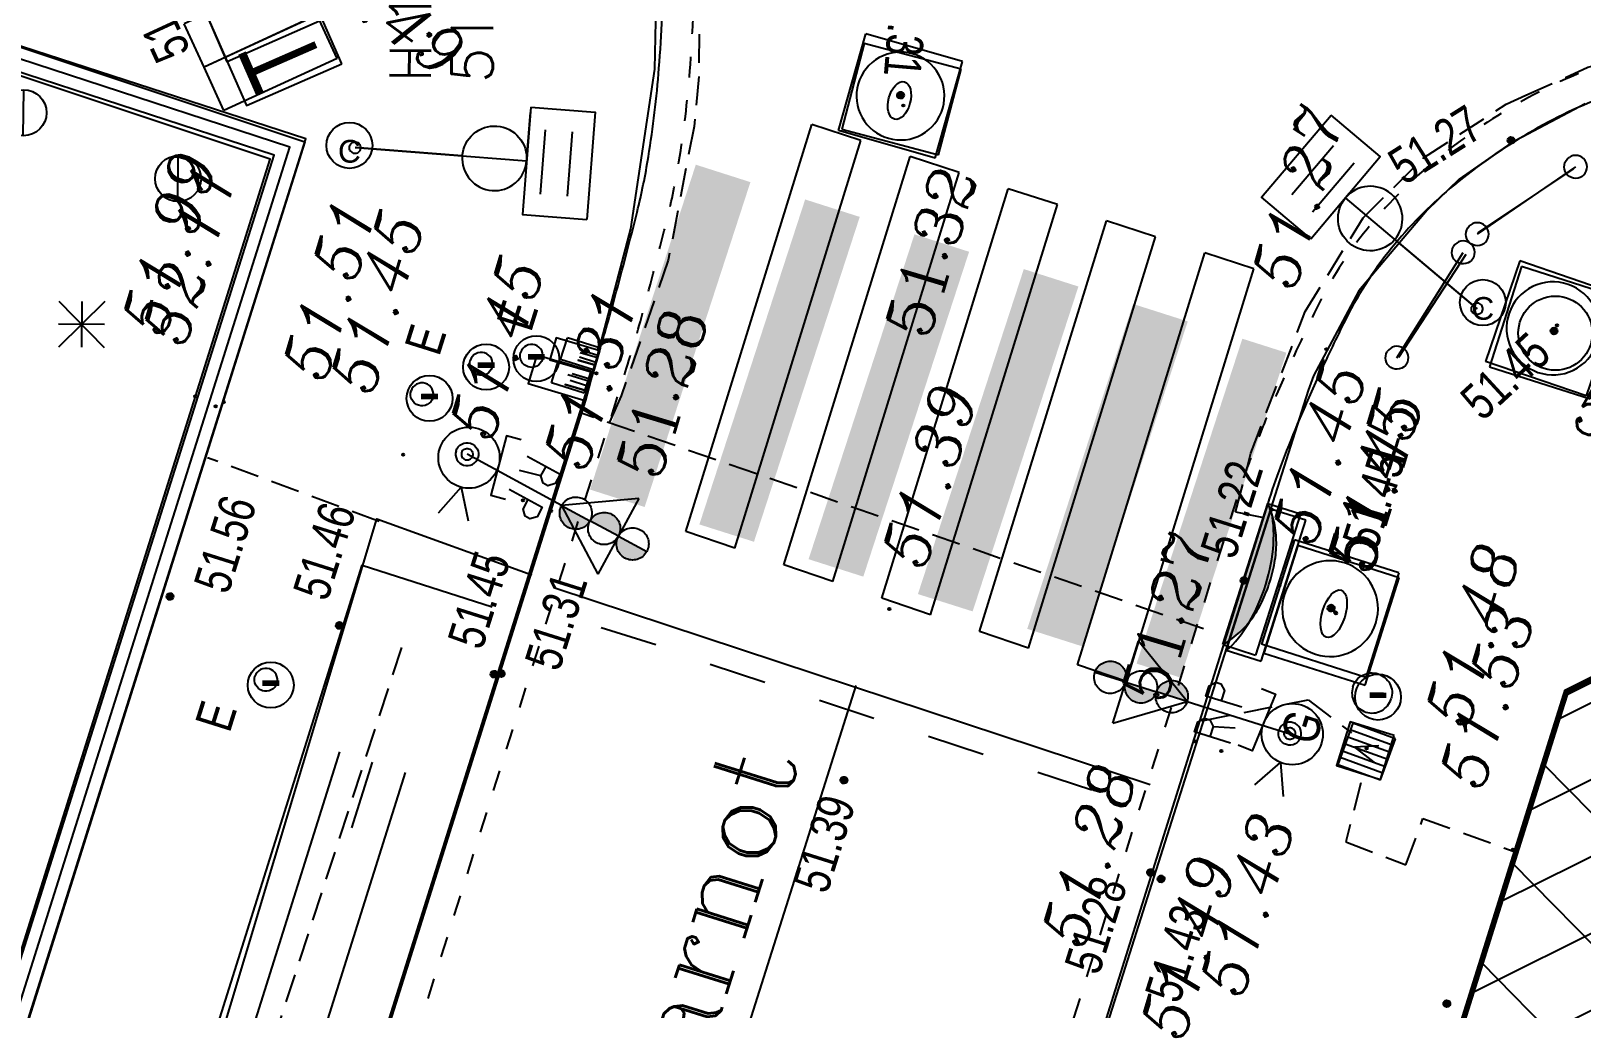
# Model space of a CAD drawing. Extents: x 661856 to 662117, y 6866905 to 6867165.
# Drawn here: x 662060.82 to 662074.33, y 6867023.77 to 6867032.29 of the extents above; entities that cross this region are included whole.
import ezdxf
from ezdxf.enums import TextEntityAlignment as Align

# ---------------------------------------------------------------- set-up
doc = ezdxf.new("R2010")
doc.units = 0
for name, pattern in [('CONTINU', [0]), ('DISCONTIN', [0.75, 0.5, -0.25]), ('HAIELIN', [0.375, 0.25, -0.125]), ('HIDDEN', [0.375, 0.25, -0.125]), ('JSI_TCO', [1, 0.5, 0.5]), ('JSI_TCO2', [1, 0.5, 0.5]), ('JSI_TIC', [0.2, 0.08, 0.01, -0.1, 0.01])]:
    doc.linetypes.add(name, pattern=pattern)
doc.layers.get('0').update_dxf_attribs({"linetype": 'CONTINUOUS'})
for name, color, linetype in [('ALTI', 140, 'CONTINUOUS'), ('ARBRES', 3, 'CONTINU'), ('BATI', 6, 'CONTINUOUS'), ('BATI_PUBLIC', 7, 'CONTINU'), ('BORDURE', 7, 'CONTINU'), ('CANIVEAU', 7, 'CONTINU'), ('COTE_ALTI', 8, 'CONTINU'), ('HACHURE', 7, 'CONTINUOUS'), ('HAIE', 3, 'CONTINU'), ('LIGNE_DIVERS', 7, 'CONTINU'), ('LIMITE', 7, 'CONTINUOUS'), ('MARQ-SOL', 6, 'CONTINU'), ('MARQUAGE', 7, 'CONTINUOUS'), ('MOB', 6, 'CONTINUOUS'), ('MOB-URB_GLISSI', 6, 'CONTINU'), ('MUR', 7, 'CONTINU'), ('NUMEROS', 1, 'CONTINUOUS'), ('OBJ_ASSAIN_AVA', 5, 'CONTINU'), ('OBJASS', 22, 'CONTINUOUS'), ('OBJEAU', 4, 'CONTINUOUS'), ('OBJET_ASSAINIS', 5, 'CONTINU'), ('OBJET_DIVERS', 6, 'CONTINU'), ('OBJET_EAU', 4, 'CONTINU'), ('OBJET_SIGN_TRI', 6, 'CONTINU'), ('OBJET_TELECOM', 4, 'CONTINU'), ('OBJGAZ', 30, 'CONTINUOUS'), ('OBJSLT', 200, 'CONTINUOUS'), ('OBJTELECOM', 3, 'CONTINUOUS'), ('PASSAGE_PIETON', 6, 'CONTINU'), ('POINTS-POLYGO', 7, 'CONTINUOUS'), ('SIGNAL', 6, 'CONTINUOUS'), ('SIGNAL-VERTICA', 6, 'CONTINU'), ('TEXTE', 7, 'CONTINUOUS'), ('VEGETATION', 3, 'CONTINUOUS'), ('VOIRIE', 7, 'CONTINUOUS'), ('Z', 4, 'CONTINUOUS')]:
    doc.layers.add(name, color=color, linetype=linetype)
doc.styles.add('36-2', font='romans.shx', dxfattribs={"height": 0.36})
doc.styles.add('7-2', font='romanc.shx', dxfattribs={"height": 0.7})
doc.styles.add('COMPLEX', font='COMPLEX')
doc.styles.add('ITALIC', font='italic.shx', dxfattribs={"height": 0.6})
doc.styles.add('ROMANS', font='romans.shx', dxfattribs={"width": 0.95, "oblique": 13.5, "height": 5})
doc.styles.get("Standard").update_dxf_attribs({"font": 'ARIALUNI.ttf', "height": 2})
doc.linetypes.add('JSI_HAIED', pattern='A,0.48,0.06,-0.1,[138,jsi_form.shx,S=0.05,R=0,X=-0.1,Y=0],0.06', length=0.7)
doc.linetypes.add('JSI_HAIEG', pattern='A,0.48,0.06,-0.1,[137,jsi_form.shx,S=0.05,R=0,X=-0.1,Y=0],0.06', length=0.7)
doc.linetypes.add('JSI_MUG', pattern='A,0.0001,[130,jsi_form.shx,S=0.5,R=0,X=-0.125,Y=0],-0.75', length=0.7501)
doc.linetypes.add('JSI_MUR', pattern='A,1e-06,-0.5,[130,jsi_form.shx,S=0.7,R=315,X=0.05,Y=0],-0.5', length=1.000001)

# ---------------------------------------------------------------- blocks, each defined once
blk = doc.blocks.new('*X230')
at = {"layer": 'BATI_PUBLIC', "color": 7, "linetype": 'CONTINU'}
for p, q in [((610712.915, 133531.771), (610724.12, 133520.566)), ((610712.651, 133530.904), (610722.55, 133521.005)), ((610712.387, 133530.037), (610720.862, 133521.561))]:
    blk.add_line(p, q, dxfattribs=at)
blk = doc.blocks.new('P20200')
for p, q in [((0, 0.497), (0, 0)), ((0.999, 0.497), (0, 0.497)), ((0.164, 0.01), (0.164, 0.497)), ((0.327, 0.497), (0.327, 0.01)), ((0.491, 0.497), (0.491, 0.497)), ((0.491, 0), (0.491, 0.497)), ((0.671, 0.497), (0.671, 0.01)), ((0.835, 0.01), (0.835, 0.497)), ((0.999, 0), (0.999, 0.497)), ((0, 0), (0.999, 0))]:
    blk.add_line(p, q)
blk = doc.blocks.new('P23800')
for p, q in [((0, 0.497), (0, 0)), ((0.9987, 0.497), (0, 0.497)), ((0.9987, 0), (0.9987, 0.497)), ((0, 0), (0.9987, 0))]:
    blk.add_line(p, q)
blk = doc.blocks.new('P24600')
blk.add_circle((0.4836, 0.2381), 0.1085)
blk.add_blockref('P23800', (0, 0))
blk = doc.blocks.new('P20100')
for p, q in [((0, 0.994), (0, 0)), ((0.999, 0.994), (0, 0.994)), ((0.999, 0), (0.999, 0.994)), ((0, 0), (0.999, 0))]:
    blk.add_line(p, q)
blk.add_circle((0.496, 0.492), 0.35)
blk = doc.blocks.new('P30800')
at = {"color": 0}
blk.add_circle((0, 0), 0.05, dxfattribs=at)
blk.add_attdef('COTE30800', text='', height=0.3).set_placement((0, -0.6), align=Align.CENTER)
blk = doc.blocks.new('P30400')
at = {"color": 0}
blk.add_circle((0, 0), 0.05, dxfattribs=at)
blk.add_attdef('COTE30400', text='', height=0.3).set_placement((-0.3, 0.3), align=Align.RIGHT)
blk = doc.blocks.new('P30600')
at = {"color": 0}
blk.add_circle((0, 0), 0.05, dxfattribs=at)
blk.add_attdef('COTE30600', text='', height=0.3).set_placement((-0.3, -0.6), align=Align.RIGHT)
blk = doc.blocks.new('P30200')
at = {"color": 0}
blk.add_circle((0, 0), 0.05, dxfattribs=at)
blk.add_attdef('COTE30200', (0.3, -0.15), '', height=0.3)
blk = doc.blocks.new('P30300')
at = {"color": 0}
blk.add_circle((0, 0), 0.05, dxfattribs=at)
blk.add_attdef('COTE30300', (0.3, -0.6), '', height=0.3)
blk = doc.blocks.new('P21200')
blk.add_line((0, -1), (0, 1))
blk.add_circle((0, 0), 1)
blk = doc.blocks.new('P21900', base_point=(1, 1))
blk.add_circle((1, 1), 1)
blk.add_text('C', height=0.991).set_placement((0.5, 0.25), (1.5, 0.25), align=Align.ALIGNED)
blk = doc.blocks.new('P30100')
at = {"color": 0}
blk.add_circle((0, 0), 0.05, dxfattribs=at)
blk.add_attdef('COTE30100', (0.3, 0.3), '', height=0.3)
blk = doc.blocks.new('P23000')
at = {"color": 3}
for p, q in [((-1, 1), (1, -1)), ((1, 1), (-1, -1)), ((0, 1), (0, -1)), ((1, 0), (-1, 0))]:
    blk.add_line(p, q, dxfattribs=at)
blk = doc.blocks.new('P20500')
for p, q in [((0, 0.497), (0, 0)), ((0.999, 0.497), (0, 0.497)), ((0.999, 0), (0.999, 0.497)), ((0, 0), (0.999, 0))]:
    blk.add_line(p, q)
blk.add_arc((0.503, -0.398), 0.642, 39.4516, 141.6666)
blk = doc.blocks.new('P21100', base_point=(1, 1))
blk.add_circle((1, 1), 1)
blk.add_text('-', height=2.15).set_placement((0.5, 0.25), (1.5, 0.25), align=Align.ALIGNED)
blk = doc.blocks.new('P28500')
blk.add_lwpolyline([(0, 0), (1, 0), (1, 2), (0, 2), (0, 0), (0.333333, 0), (0.333333, 0.8), (0.333333, 0), (0.666667, 0), (0.666667, 0.8)])
blk = doc.blocks.new('P27600')
for points in [[(0, 0), (1, 0), (1, 0.4), (0, 0.4), (0, 0)], [(0.25, 0), (0.25, 0.4), (0.5, 0.4), (0.5, 0), (0.75, 0), (0.75, 0.4)]]:
    blk.add_lwpolyline(points)
blk.add_text('T', height=0.288964).set_placement((0.023187, 0.061513))
blk = doc.blocks.new('SU202')
at = {"color": 0, "linetype": 'CONTINUOUS'}
for points in [[(0.533, -0.133), (0.267, 0), (0.533, 0.133)], [(-0.267, -0.4), (-0.267, -0.267), (0.267, -0.267), (0.267, -0.4)]]:
    blk.add_lwpolyline(points, dxfattribs=at)
at = {"color": 0, "linetype": 'CONTINU'}
blk.add_circle((0, 0), 0.267, dxfattribs=at)
blk = doc.blocks.new('SU204')
at = {"color": 0, "linetype": 'CONTINUOUS'}
for points in [[(-0.267, 0.4), (-0.267, 0.267), (0.267, 0.267), (0.267, 0.4)], [(0.533, -0.133), (0.267, 0), (0.533, 0.133)]]:
    blk.add_lwpolyline(points, dxfattribs=at)
at = {"color": 0, "linetype": 'CONTINU'}
blk.add_circle((0, 0), 0.267, dxfattribs=at)
blk = doc.blocks.new('$B_200')
at = {"color": 0, "linetype": 'BYBLOCK', "flags": 128}
for points in [[(0, -0.5, -0.414214), (-0.5, 0, -0.414214), (0, 0.5)], [(0, -0.5, 0.414214), (0.5, 0, 0.414214), (0, 0.5)]]:
    blk.add_lwpolyline(points, format="xyb", dxfattribs=at)
blk = doc.blocks.new('$B_104')
at = {"color": 0, "linetype": 'BYBLOCK', "flags": 128}
for points in [[(-0.25, 1), (0, 0.625), (0.25, 1)], [(-0.25, 1), (0.25, 1)], [(0, 0.625), (0, 0)]]:
    blk.add_lwpolyline(points, dxfattribs=at)
blk = doc.blocks.new('$B_100')
at = {"color": 0, "linetype": 'BYBLOCK', "flags": 128}
for points in [[(0, 0.625, -0.414214), (-0.1875, 0.8125, -0.414214), (0, 1)], [(0, 0.625, 0.414214), (0.1875, 0.8125, 0.414214), (0, 1)]]:
    blk.add_lwpolyline(points, format="xyb", dxfattribs=at)
blk.add_lwpolyline([(0, 0.625), (0, 0)], dxfattribs=at)
blk = doc.blocks.new('TCPOINT')
at = {"color": 0}
blk.add_point((0, 0), dxfattribs=at)
at = {"layer": 'NUMEROS', "style": '36-2'}
blk.add_attdef('MAT', (0.1, 0.1), '', height=0.36, dxfattribs=at)
at = {"layer": 'Z', "style": 'ROMANS'}
blk.add_attdef('ALT', text='', height=0.36, dxfattribs=at).set_placement((0.1, -0.1), align=Align.TOP_LEFT)
blk = doc.blocks.new('$B_001')
at = {"color": 0, "linetype": 'BYBLOCK', "flags": 128}
for points in [[(0, 0), (0, 1)], [(0, 1), (1, 1)], [(1, 0), (1, 1)], [(0, 0), (1, 0)]]:
    blk.add_lwpolyline(points, dxfattribs=at)
blk = doc.blocks.new('$B_048')
at = {"color": 0, "linetype": 'BYBLOCK', "flags": 128}
blk.add_lwpolyline([(0, 1), (0, 0), (1, 0), (1, 1)], close=True, dxfattribs=at)
blk.add_lwpolyline([(0.3125, 0.75), (0.5, 0.25), (0.6875, 0.75)], dxfattribs=at)
blk = doc.blocks.new('$B_123')
at = {"linetype": 'CONTINUOUS'}
for points in [[(0, 1), (0, 1.1875, -0.414214), (0.0938, 1.0938, -0.414214)], [(0, 0.8125, -0.414214), (-0.0938, 0.9063, -0.414214), (0, 1)], [(0, 0.625), (0, 0.8125, -0.414214), (0.0938, 0.7188, -0.414214)]]:
    blk.add_hatch(color=0, dxfattribs=at).paths.add_polyline_path(points)
at = {"color": 0, "linetype": 'BYBLOCK', "flags": 128}
for points in [[(0, 1, -0.414214), (-0.0938, 1.0938, -0.414214), (0, 1.1875)], [(0, 1, -0.414214), (0.0938, 0.9063, -0.414214), (0, 0.8125)], [(0, 0.625, -0.414214), (-0.0938, 0.7188, -0.414214), (0, 0.8125)]]:
    blk.add_lwpolyline(points, format="xyb", dxfattribs=at)
for points in [[(0, 1), (0, 1.1875, -0.414214), (0.0938, 1.0938, -0.414214)], [(0, 0.8125, -0.414214), (-0.0938, 0.9063, -0.414214), (0, 1)], [(0, 0.625), (0, 0.8125, -0.414214), (0.0938, 0.7188, -0.414214)]]:
    blk.add_lwpolyline(points, format="xyb", close=True, dxfattribs=at)
for points in [[(0, 0.625), (0, 0)], [(-0.1562, 0.3125), (-0.1562, 0.5313), (-0.0937, 0.5313), (-0.0625, 0.5), (-0.0625, 0.4688), (-0.0937, 0.4375), (-0.1562, 0.4375)], [(0.0625, 0.3125), (0.0625, 0.5313), (0.125, 0.5313), (0.1563, 0.5), (0.1563, 0.4688), (0.125, 0.4375), (0.0625, 0.4375)], [(-0.0937, 0.4375), (-0.0625, 0.3125)]]:
    blk.add_lwpolyline(points, dxfattribs=at)
blk = doc.blocks.new('$B_021')
at = {"color": 0, "linetype": 'BYBLOCK', "flags": 128}
for points in [[(0, 0), (0, 1)], [(0, 1), (1, 1)], [(1, 0), (1, 1)], [(0.344, 0), (0.344, 0.5)], [(0.656, 0), (0.656, 0.5)], [(0, 0), (1, 0)]]:
    blk.add_lwpolyline(points, dxfattribs=at)
blk = doc.blocks.new('$B_020')
at = {"color": 0, "linetype": 'BYBLOCK', "flags": 128}
for points in [[(0, 0), (0, 1)], [(0, 1), (1, 1)], [(1, 0), (1, 1)], [(0, 0), (1, 0)]]:
    blk.add_lwpolyline(points, dxfattribs=at)
for points in [[(0.5, 0.0625, -0.4142136), (0.0625, 0.5, -0.4142136), (0.5, 0.9375)], [(0.5, 0.0625, 0.4142136), (0.9375, 0.5, 0.4142136), (0.5, 0.9375)]]:
    blk.add_lwpolyline(points, format="xyb", dxfattribs=at)
blk = doc.blocks.new('$B_022')
at = {"linetype": 'CONTINUOUS'}
blk.add_hatch(color=0, dxfattribs=at).paths.add_polyline_path([(0, 0, -0.003152), (0.012, 0.046, -0.003339), (0.024, 0.091, -0.003542), (0.036, 0.134, -0.003763), (0.049, 0.176, -0.004003), (0.062, 0.216, -0.004264), (0.075, 0.255, -0.004549), (0.088, 0.292, -0.00486), (0.102, 0.328, -0.005201), (0.115, 0.363, -0.005573), (0.129, 0.396, -0.005981), (0.144, 0.427, -0.006428), (0.158, 0.457, -0.006917), (0.173, 0.486, -0.007452), (0.188, 0.513, -0.008037), (0.203, 0.538, -0.008675), (0.219, 0.562, -0.009368), (0.234, 0.585, -0.010119), (0.25, 0.606, -0.010926), (0.267, 0.626, -0.011786), (0.283, 0.645, -0.012694), (0.3, 0.661, -0.013638), (0.317, 0.677, -0.0146), (0.334, 0.691, -0.015558), (0.352, 0.703, -0.016481), (0.369, 0.714, -0.017333), (0.387, 0.724, -0.018074), (0.405, 0.732, -0.018665), (0.424, 0.738, -0.038382), (0.461, 0.747, -0.038235), (0.5, 0.75, -0.038235), (0.539, 0.747, -0.038382), (0.576, 0.738, -0.018665), (0.595, 0.732, -0.018074), (0.613, 0.724, -0.017333), (0.631, 0.714, -0.016481), (0.648, 0.703, -0.015558), (0.666, 0.691, -0.0146), (0.683, 0.677, -0.013638), (0.7, 0.661, -0.012694), (0.717, 0.645, -0.011786), (0.733, 0.626, -0.010926), (0.75, 0.606, -0.010119), (0.766, 0.585, -0.009368), (0.781, 0.562, -0.008675), (0.797, 0.538, -0.008037), (0.812, 0.513, -0.007452), (0.827, 0.486, -0.006917), (0.842, 0.457, -0.006428), (0.856, 0.427, -0.005981), (0.871, 0.396, -0.005573), (0.885, 0.363, -0.005201), (0.898, 0.328, -0.00486), (0.912, 0.292, -0.004549), (0.925, 0.255, -0.004264), (0.938, 0.216, -0.004003), (0.951, 0.176, -0.003763), (0.964, 0.134, -0.003542), (0.976, 0.091, -0.003339), (0.988, 0.046, -0.003152), (1, 0)])
at = {"color": 0, "linetype": 'BYBLOCK', "flags": 128}
for points in [[(0, 0), (0, 1)], [(0, 1), (1, 1)], [(1, 0), (1, 1)]]:
    blk.add_lwpolyline(points, dxfattribs=at)
blk.add_lwpolyline([(0, 0, -0.03104), (0.102, 0.328, -0.02309), (0.158, 0.457, -0.030952), (0.219, 0.562, -0.042061), (0.283, 0.645, -0.056471), (0.352, 0.703, -0.151134), (0.5, 0.75, -0.151134), (0.648, 0.703, -0.056471), (0.717, 0.645, -0.042061), (0.781, 0.562, -0.030952), (0.842, 0.457, -0.02309), (0.898, 0.328, -0.03104), (1, 0)], format="xyb", close=True, dxfattribs=at)
blk = doc.blocks.new('$B_115')
at = {"color": 0, "linetype": 'BYBLOCK', "flags": 128}
for points in [[(-0.3125, 1), (-0.3125, 1.375), (0.3125, 1.375)], [(-0.3125, 1), (0.3125, 1), (0.3125, 1.375)], [(-0.1875, 1.25), (0.1875, 1.25)], [(-0.1875, 1.0938), (0.1875, 1.0938)], [(0.0313, 1), (-0.2812, 1)], [(0, 0), (0, 1)]]:
    blk.add_lwpolyline(points, dxfattribs=at)
blk = doc.blocks.new('$B_043')
at = {"color": 0, "linetype": 'BYBLOCK', "flags": 128}
blk.add_lwpolyline([(0, 0.5), (1, 0.5)], dxfattribs=at)
blk = doc.blocks.new('$B_210')
at = {"linetype": 'CONTINUOUS'}
blk.add_hatch(color=0, dxfattribs=at).paths.add_polyline_path([(0, -0.5, -1), (0, 0.5, -1)])
at = {"color": 0, "linetype": 'BYBLOCK', "flags": 128}
blk.add_lwpolyline([(0, -0.5, -1), (0, 0.5, -1)], format="xyb", close=True, dxfattribs=at)

msp = doc.modelspace()

# ---------------------------------------------------------------- hatches: boundary and pattern name
at = {"layer": 'HACHURE', "linetype": 'CONTINUOUS', "ltscale": 2}
h = msp.add_hatch(dxfattribs=at)
h.set_pattern_fill('_USER', color=256, scale=0.6, angle=26.4819, style=0, pattern_type=0)
h.set_pattern_definition([(26.48188, (661958.265, 6866695.073), (-0.2675489, 0.5370452), [])])
h.paths.add_polyline_path([(662088.69, 6867023.872), (662087.737, 6867021.027), (662077.094, 6867024.592), (662076.679, 6867024.385), (662074.659, 6867018.061), (662071.801, 6867018.974), (662074.206, 6867026.504), (662076.867, 6867027.832)])
at = {"layer": 'MARQUAGE', "linetype": 'CONTINUOUS', "ltscale": 2}
for points in [[(662066.612, 6867031.124), (662067.088, 6867030.972), (662066.166, 6867028.14), (662065.69, 6867028.292)], [(662067.565, 6867030.821), (662068.041, 6867030.669), (662067.119, 6867027.837), (662066.643, 6867027.988)], [(662068.518, 6867030.517), (662068.994, 6867030.365), (662068.072, 6867027.533), (662067.595, 6867027.685)], [(662069.471, 6867030.214), (662069.947, 6867030.062), (662069.025, 6867027.23), (662068.548, 6867027.381)], [(662070.423, 6867029.91), (662070.9, 6867029.758), (662069.978, 6867026.926), (662069.501, 6867027.078)], [(662071.376, 6867029.607), (662071.76, 6867029.485), (662070.837, 6867026.653), (662070.454, 6867026.775)]]:
    msp.add_hatch(color=256, dxfattribs=at).paths.add_polyline_path(points)

# ---------------------------------------------------------------- linework, layer by layer
at = {"layer": 'BATI', "linetype": 'JSI_TCO2', "ltscale": 2, "elevation": 57.333, "flags": 128}
msp.add_lwpolyline([(662088.69, 6867023.872), (662076.867, 6867027.832), (662074.206, 6867026.504), (662071.801, 6867018.974)], dxfattribs=at)
at = {"layer": 'BATI_PUBLIC', "color": 7, "linetype": 'CONTINU', "const_width": 0.05}
msp.add_lwpolyline([(662085.086, 6867014.528), (662088.341, 6867023.989), (662076.884, 6867027.866), (662074.2, 6867026.53), (662071.829, 6867018.98), (662076.631, 6867017.396)], dxfattribs=at)
at = {"layer": 'BORDURE', "color": 7, "linetype": 'CONTINUOUS'}
for points in [[(662014.378, 6867077.3), (662023.995, 6867069.615), (662035.535, 6867060.395), (662042.186, 6867055.096), (662051.67, 6867047.504), (662060.773, 6867040.264), (662063.275, 6867038.262), (662064.554, 6867037.011), (662065.116, 6867036.28), (662065.245, 6867036.092), (662065.892, 6867034.937), (662066.179, 6867034.07), (662066.243, 6867033.678), (662066.279, 6867033.215), (662066.252, 6867031.957), (662066.043, 6867030.566), (662065.649, 6867029.072), (662063.446, 6867022.061), (662059.294, 6867008.866)], [(662074.364, 6867031.654), (662073.717, 6867031.313), (662073.265, 6867030.997), (662072.986, 6867030.727), (662072.392, 6867030.023), (662071.995, 6867029.284), (662071.951, 6867029.156), (662068.816, 6867019.284), (662065.057, 6867007.146)], [(662058.3, 6867010.317), (662059.145, 6867012.874), (662060.034, 6867015.741), (662061.529, 6867020.383), (662063.832, 6867028.038), (662065.184, 6867027.549)]]:
    msp.add_lwpolyline(points, dxfattribs=at)
at = {"layer": 'BORDURE', "linetype": 'JSI_TCO', "ltscale": 2, "elevation": 57.333, "flags": 128}
for points in [[(662041.018, 6866950.704), (662054.066, 6866992.239), (662058.775, 6867007.264), (662065.75, 6867029.431, 0.009327), (662065.906, 6867029.968, 0.004948), (662066.1, 6867030.711, 0.020273), (662066.199, 6867031.194, 0.021293), (662066.291, 6867031.965, 0.016042), (662066.331, 6867032.858)], [(662094.084, 6867025.956), (662081.767, 6867030.26), (662077.787, 6867031.632, 0.022556), (662077.447, 6867031.731, 0.016649), (662077.044, 6867031.814, 0.012691), (662076.578, 6867031.884, 0.009947), (662076.048, 6867031.938, 0.06142), (662075.229, 6867031.906, 0.050485), (662074.526, 6867031.715, 0.044376), (662073.829, 6867031.374, 0.040649), (662073.188, 6867030.918, 0.047077), (662072.676, 6867030.397, 0.057137), (662072.258, 6867029.74, 0.005924), (662072.038, 6867029.277, 0.007547), (662071.855, 6867028.861, 0.009919), (662071.708, 6867028.493, 0.013565), (662071.597, 6867028.172), (662061.704, 6866996.653)]]:
    msp.add_lwpolyline(points, format="xyb", dxfattribs=at)
for points in [[(662063.22, 6867026.096), (662063.704, 6867027.632), (662064.837, 6867027.269)], [(662039.285, 6866949.802), (662052.686, 6866992.547), (662058.018, 6867009.554), (662063.22, 6867026.096)]]:
    msp.add_lwpolyline(points, dxfattribs=at)
at = {"layer": 'CANIVEAU', "color": 7, "linetype": 'HIDDEN'}
for points in [[(662063.267, 6867038.248), (662063.458, 6867038.466), (662063.637, 6867038.401), (662064.363, 6867037.802), (662065.211, 6867036.876), (662065.696, 6867036.082), (662066.2, 6867034.953), (662066.232, 6867034.866), (662066.531, 6867033.756), (662066.648, 6867032.638), (662066.637, 6867031.893), (662066.597, 6867031.458), (662066.372, 6867030.291), (662065.962, 6867029.109), (662065.861, 6867028.881)], [(662071.563, 6867028.047), (662071.317, 6867028.095), (662071.45, 6867028.61), (662071.924, 6867029.843), (662072.429, 6867030.662), (662072.948, 6867031.178), (662072.956, 6867031.185), (662073.675, 6867031.651), (662073.848, 6867031.731), (662074.194, 6867031.884)]]:
    msp.add_lwpolyline(points, dxfattribs=at)
at = {"layer": 'HAIE', "color": 3, "linetype": 'HAIELIN'}
msp.add_lwpolyline([(662064.047, 6867026.915), (662062.628, 6867022.566)], dxfattribs=at)
at = {"layer": 'LIGNE_DIVERS', "color": 7, "linetype": 'HIDDEN'}
for points in [[(662074.194, 6867031.884), (662074.387, 6867031.974), (662075.267, 6867032.193), (662075.973, 6867032.19), (662076.349, 6867032.149), (662076.483, 6867032.131), (662076.554, 6867032.277), (662100.227, 6867024.219)], [(662071.037, 6867027.078), (662065.62, 6867028.956)], [(662063.852, 6867028.014), (662062.357, 6867028.569)], [(662071.023, 6867026.276), (662071.949, 6867026.46), (662072.326, 6867026.172)], [(662072.41, 6867025.736), (662072.278, 6867025.222), (662072.8, 6867025.02), (662072.95, 6867025.424), (662073.737, 6867025.141)]]:
    msp.add_lwpolyline(points, dxfattribs=at)
at = {"layer": 'LIMITE', "linetype": 'JSI_TCO', "ltscale": 2, "elevation": 57.333, "flags": 128}
msp.add_lwpolyline([(662050.003, 6866989.463), (662063.212, 6867031.348), (662059.158, 6867032.669), (662045.353, 6866991.026)], dxfattribs=at)
at = {"layer": 'LIMITE', "linetype": 'JSI_MUR', "ltscale": 0.22, "elevation": 57.333, "flags": 128}
msp.add_lwpolyline([(662049.898, 6866989.496), (662063.074, 6867031.277), (662059.228, 6867032.531), (662045.457, 6866990.992)], dxfattribs=at)
at = {"layer": 'LIMITE', "linetype": 'JSI_TCO', "ltscale": 2}
msp.add_polyline3d([(662049.793, 6866989.529, 109.304), (662062.937, 6867031.206, 108.875), (662059.298, 6867032.392, 108.986), (662045.562, 6866990.957, 110.385)], dxfattribs=at)
at = {"layer": 'MARQ-SOL', "color": 6, "linetype": 'CONTINUOUS'}
for points in [[(662065.382, 6867027.434), (662070.572, 6867025.722)], [(662066.736, 6867026.77), (662067.213, 6867026.613)], [(662063.859, 6867013.454), (662068.011, 6867026.584)], [(662067.689, 6867026.457), (662068.165, 6867026.3)], [(662068.641, 6867026.143), (662069.118, 6867025.986)], [(662069.594, 6867025.83), (662070.064, 6867025.675)]]:
    msp.add_lwpolyline(points, dxfattribs=at)
at = {"layer": 'MARQ-SOL', "color": 6, "linetype": 'DISCONTIN'}
msp.add_lwpolyline([(662065.786, 6867027.089), (662066.266, 6867026.942)], dxfattribs=at)
at = {"layer": 'MOB-URB_GLISSI', "color": 6, "linetype": 'CONTINU'}
for points in [[(662074.262, 6867031.087), (662073.425, 6867030.531)], [(662073.325, 6867030.341), (662072.736, 6867029.443)]]:
    msp.add_lwpolyline(points, dxfattribs=at)
at = {"layer": 'MUR', "color": 7, "linetype": 'CONTINUOUS'}
for points in [[(662058.219, 6867029.727), (662059.191, 6867032.664), (662063.204, 6867031.324), (662060.515, 6867022.796), (662056.427, 6867009.788)], [(662056.197, 6867009.86), (662060.286, 6867022.868), (662062.903, 6867031.171), (662059.344, 6867032.358), (662058.455, 6867029.672)]]:
    msp.add_lwpolyline(points, dxfattribs=at)
at = {"layer": 'PASSAGE_PIETON', "color": 6, "linetype": 'CONTINU'}
for p, q in [((662066.524, 6867027.927), (662067.623, 6867031.475)), ((662068.051, 6867031.335), (662067.623, 6867031.475)), ((662066.951, 6867027.782), (662068.051, 6867031.335)), ((662067.378, 6867027.636), (662068.479, 6867031.195)), ((662068.907, 6867031.055), (662068.479, 6867031.195)), ((662067.805, 6867027.491), (662068.907, 6867031.055)), ((662068.232, 6867027.346), (662069.336, 6867030.915)), ((662069.764, 6867030.776), (662069.336, 6867030.915)), ((662068.659, 6867027.2), (662069.764, 6867030.776)), ((662069.085, 6867027.055), (662070.192, 6867030.636)), ((662070.62, 6867030.496), (662070.192, 6867030.636)), ((662069.512, 6867026.91), (662070.62, 6867030.496)), ((662069.939, 6867026.764), (662071.049, 6867030.356)), ((662071.477, 6867030.217), (662071.049, 6867030.356)), ((662070.366, 6867026.619), (662071.477, 6867030.217)), ((662066.951, 6867027.782), (662066.524, 6867027.927)), ((662067.805, 6867027.491), (662067.378, 6867027.636)), ((662068.659, 6867027.2), (662068.232, 6867027.346)), ((662069.512, 6867026.91), (662069.085, 6867027.055)), ((662070.366, 6867026.619), (662069.939, 6867026.764))]:
    msp.add_line(p, q, dxfattribs=at)
at = {"layer": 'VEGETATION', "linetype": 'JSI_HAIED', "ltscale": 2, "elevation": 57.333, "flags": 128}
msp.add_lwpolyline([(662063.506, 6867026.006), (662058.304, 6867009.464), (662052.973, 6866992.457), (662039.61, 6866949.836)], dxfattribs=at)
at = {"layer": 'VEGETATION', "linetype": 'JSI_MUG', "ltscale": 0.6, "elevation": 57.333, "flags": 128}
msp.add_lwpolyline([(662063.792, 6867025.916), (662063.612, 6867025.343)], dxfattribs=at)
at = {"layer": 'VEGETATION', "linetype": 'JSI_HAIEG', "ltscale": 2, "elevation": 57.333, "flags": 128}
msp.add_lwpolyline([(662064.078, 6867025.826), (662058.876, 6867009.284), (662053.545, 6866992.278), (662040.404, 6866950.364)], dxfattribs=at)
at = {"layer": 'VOIRIE', "linetype": 'JSI_TIC', "ltscale": 2, "elevation": 57.333, "flags": 128}
for points in [[(662041.275, 6866950.623), (662054.324, 6866992.158), (662059.032, 6867007.183), (662066.008, 6867029.35, 0.009304), (662066.166, 6867029.894, 0.004973), (662066.361, 6867030.645, 0.02036), (662066.465, 6867031.15, 0.021232), (662066.56, 6867031.941, 0.016104), (662066.601, 6867032.854)], [(662094.173, 6867026.211), (662081.855, 6867030.515), (662077.875, 6867031.887, 0.022274), (662077.519, 6867031.991, 0.016663), (662077.1, 6867032.079, 0.01283), (662076.617, 6867032.151, 0.010134), (662076.071, 6867032.207, 0.061485), (662075.186, 6867032.172, 0.050321), (662074.433, 6867031.969, 0.04459), (662073.69, 6867031.605, 0.040854), (662073.011, 6867031.122, 0.046904), (662072.466, 6867030.566, 0.057135), (662072.015, 6867029.858, 0.005982), (662071.791, 6867029.385, 0.007584), (662071.604, 6867028.96, 0.009906), (662071.454, 6867028.583, 0.013433), (662071.339, 6867028.253), (662061.446, 6866996.734)]]:
    msp.add_lwpolyline(points, format="xyb", dxfattribs=at)

# ---------------------------------------------------------------- block references
at = {"layer": 'ALTI', "linetype": 'CONTINUOUS'}
for p, xscale, yscale, rotation in [((662068.397, 6867031.73, 57.333), 0.060000000306117, 0.060000000306117, 85.18070651244075), ((662073.718, 6867031.336, 57.333), 0.0599999998972763, 0.0599999998972763, 212.1671846912575), ((662074.093, 6867029.675, 57.333), 0.060000000048449, 0.060000000048449, 222.7220985123374), ((662071.39, 6867027.499, 57.333), 0.0600000001236905, 0.0600000001236905, 252.5741383359339), ((662062.029, 6867027.36, 57.333), 0.0600000001812401, 0.0600000001812401, 72.49637477588522), ((662072.149, 6867027.259, 57.333), 0.0600000001236905, 0.0600000001236905, 252.5741383359339), ((662063.505, 6867027.108, 57.333), 0.0600000000393046, 0.0600000000393046, 72.51689915795278), ((662064.853, 6867026.683, 57.333), 0.0600000001813795, 0.0600000001813795, 72.53154040497077), ((662064.915, 6867026.688, 57.333), 0.0600000001813795, 0.0600000001813795, 72.53154040497077), ((662067.903, 6867025.759, 57.333), 0.0600000001236905, 0.0600000001236905, 252.5741383359339), ((662070.576, 6867024.954, 57.333), 0.0600000001236905, 0.0600000001236905, 252.5741383359339), ((662070.667, 6867024.898, 57.333), 0.0600000001236905, 0.0600000001236905, 252.5741383359339), ((662073.158, 6867023.811, 57.333), 0.0600000001761819, 0.0600000001761819, 252.2871724565165)]:
    msp.add_blockref('$B_210', p, dxfattribs=dict(at, xscale=xscale, yscale=yscale, rotation=rotation))
at = {"layer": 'ARBRES', "color": 3, "linetype": 'CONTINU', "xscale": 0.1999999999095632, "yscale": 0.1999999999095632, "rotation": 359.5109626559351}
msp.add_blockref('P23000', (662061.258, 6867029.732), dxfattribs=at)
at = {"layer": 'BATI_PUBLIC', "color": 7, "linetype": 'CONTINU', "rotation": 359.5109627095217}
msp.add_blockref('*X230', (50243.611, 6738711.553), dxfattribs=at)
at = {"layer": 'COTE_ALTI', "color": 8}
ref = msp.add_blockref('P30100', (662062.537, 6867032.745, 51.49), dxfattribs=dict(at, xscale=0.2000000001091808, yscale=0.2000000001091808, rotation=323.5109659918188))
ref.add_attrib('COTE30100', '51.49', (662063.096, 6867032.829, 51.49), dxfattribs={"color": 8, "height": 0.4, "rotation": 323.511, "style": 'ITALIC'})
ref = msp.add_blockref('P30600', (662068.42, 6867031.64, 51.323), dxfattribs=dict(at, xscale=0.2000000003706532, yscale=0.2000000003706532, rotation=73.31096317646008))
ref.add_attrib('COTE30600', '51.32', dxfattribs={"color": 8, "height": 0.4, "rotation": 73.311, "style": 'COMPLEX'}).set_placement((662069.071, 6867031.027, 51.323), align=Align.RIGHT)
ref = msp.add_blockref('P30100', (662072.109, 6867029.516, 51.269), dxfattribs=dict(at, xscale=0.199999999968756, yscale=0.199999999968756, rotation=74.210963112746))
ref.add_attrib('COTE30100', '51.27', (662071.833, 6867030.01, 51.269), dxfattribs={"color": 8, "height": 0.4, "rotation": 74.211, "style": 'ITALIC'})
ref = msp.add_blockref('P30100', (662062.248, 6867029.106, 51.988), dxfattribs=dict(at, xscale=0.2000000003706532, yscale=0.2000000003706532, rotation=73.31096317646008))
ref.add_attrib('COTE30100', '51.99', (662061.98, 6867029.604, 51.988), dxfattribs={"color": 8, "height": 0.4, "rotation": 73.311, "style": 'ITALIC'})
ref = msp.add_blockref('P30100', (662062.427, 6867029.018, 52.113), dxfattribs=dict(at, xscale=0.2000000003706532, yscale=0.2000000003706532, rotation=73.31096317646008))
ref.add_attrib('COTE30100', '52.11', (662062.159, 6867029.516, 52.113), dxfattribs={"color": 8, "height": 0.4, "rotation": 73.311, "style": 'ITALIC'})
ref = msp.add_blockref('P30300', (662062.498, 6867029.056, 51.512), dxfattribs=dict(at, xscale=0.2000000003706532, yscale=0.2000000003706532, rotation=73.31096317646008))
ref.add_attrib('COTE30300', '51.51', (662063.379, 6867029.21, 51.512), dxfattribs={"color": 8, "height": 0.4, "rotation": 73.311, "style": 'ITALIC'})
ref = msp.add_blockref('P30100', (662064.061, 6867028.597, 51.453), dxfattribs=dict(at, xscale=0.2000000003706532, yscale=0.2000000003706532, rotation=73.31096317646008))
ref.add_attrib('COTE30100', '51.45', (662063.792, 6867029.095, 51.453), dxfattribs={"color": 8, "height": 0.4, "rotation": 73.311, "style": 'ITALIC'})
ref = msp.add_blockref('P30100', (662065.105, 6867028.197, 51.447), dxfattribs=dict(at, xscale=0.2000000003706532, yscale=0.2000000003706532, rotation=73.31096317646008))
ref.add_attrib('COTE30100', '51.45', (662064.837, 6867028.695, 51.447), dxfattribs={"color": 8, "height": 0.4, "rotation": 73.311, "style": 'ITALIC'})
ref = msp.add_blockref('P30200', (662065.349, 6867028.104, 51.307), dxfattribs=dict(at, xscale=0.2000000003706532, yscale=0.2000000003706532, rotation=73.31096317646008))
ref.add_attrib('COTE30200', '51.31', (662065.655, 6867028.43, 51.307), dxfattribs={"color": 8, "height": 0.4, "rotation": 73.311, "style": 'ITALIC'})
ref = msp.add_blockref('P30800', (662065.745, 6867029.306, 51.279), dxfattribs=dict(at, xscale=0.2000000003706532, yscale=0.2000000003706532, rotation=73.31096317646008))
ref.add_attrib('COTE30800', '51.28', dxfattribs={"color": 8, "height": 0.4, "rotation": 73.311, "style": 'COMPLEX'}).set_placement((662066.511, 6867029.076, 51.279), align=Align.CENTER)
ref = msp.add_blockref('P30300', (662074.119, 6867029.723, 51.453), dxfattribs=dict(at, xscale=0.1999999998584911, yscale=0.1999999998584911, rotation=339.7109657161468))
ref.add_attrib('COTE30300', '51.45', (662074.216, 6867028.834, 51.453), dxfattribs={"color": 8, "height": 0.4, "rotation": 339.711, "style": 'COMPLEX'})
ref = msp.add_blockref('P30200', (662071.699, 6867027.458, 51.446), dxfattribs=dict(at, xscale=0.2000000003706532, yscale=0.2000000003706532, rotation=73.31096317646008))
ref.add_attrib('COTE30200', '51.45', (662072.006, 6867027.783, 51.446), dxfattribs={"color": 8, "height": 0.4, "rotation": 73.311, "style": 'ITALIC'})
ref = msp.add_blockref('P30200', (662068.298, 6867027.251, 51.392), dxfattribs=dict(at, xscale=0.2000000003706532, yscale=0.2000000003706532, rotation=73.31096317646008))
ref.add_attrib('COTE30200', '51.39', (662068.605, 6867027.576, 51.392), dxfattribs={"color": 8, "height": 0.4, "rotation": 73.311, "style": 'ITALIC'})
ref = msp.add_blockref('P30200', (662072.191, 6867027.213, 51.454), dxfattribs=dict(at, xscale=0.2000000003706532, yscale=0.2000000003706532, rotation=73.31096317646008))
ref.add_attrib('COTE30200', '51.45', (662072.498, 6867027.539, 51.454), dxfattribs={"color": 8, "height": 0.4, "rotation": 73.311, "style": 'ITALIC'})
ref = msp.add_blockref('P30200', (662072.187, 6867027.223, 51.454), dxfattribs=dict(at, xscale=0.2000000003706532, yscale=0.2000000003706532, rotation=73.31096317646008))
ref.add_attrib('COTE30200', '51.45', (662072.494, 6867027.549, 51.454), dxfattribs={"color": 8, "height": 0.4, "rotation": 73.311, "style": 'COMPLEX'})
ref = msp.add_blockref('P30400', (662071.631, 6867028.118, 51.271), dxfattribs=dict(at, xscale=0.2000000003706532, yscale=0.2000000003706532, rotation=73.31096317646008))
ref.add_attrib('COTE30400', '51.27', dxfattribs={"color": 8, "height": 0.4, "rotation": 73.311, "style": 'COMPLEX'}).set_placement((662071.133, 6867027.85, 51.271), align=Align.RIGHT)
ref = msp.add_blockref('P30300', (662072.459, 6867026.037, 51.484), dxfattribs=dict(at, xscale=0.2000000003706532, yscale=0.2000000003706532, rotation=73.31096317646008))
ref.add_attrib('COTE30300', '51.48', (662073.34, 6867026.191, 51.484), dxfattribs={"color": 8, "height": 0.4, "rotation": 73.311, "style": 'ITALIC'})
ref = msp.add_blockref('P30100', (662073.735, 6867025.153, 51.532), dxfattribs=dict(at, xscale=0.2000000003706532, yscale=0.2000000003706532, rotation=73.31096317646008))
ref.add_attrib('COTE30100', '51.53', (662073.466, 6867025.651, 51.532), dxfattribs={"color": 8, "height": 0.4, "rotation": 73.311, "style": 'ITALIC'})
ref = msp.add_blockref('P30400', (662070.963, 6867026.097, 51.279), dxfattribs=dict(at, xscale=0.2000000003706532, yscale=0.2000000003706532, rotation=73.31096317646008))
ref.add_attrib('COTE30400', '51.28', dxfattribs={"color": 8, "height": 0.4, "rotation": 73.311, "style": 'ITALIC'}).set_placement((662070.465, 6867025.829, 51.279), align=Align.RIGHT)
ref = msp.add_blockref('P30600', (662071.192, 6867026.014, 51.429), dxfattribs=dict(at, xscale=0.2000000003706532, yscale=0.2000000003706532, rotation=73.31096317646008))
ref.add_attrib('COTE30600', '51.43', dxfattribs={"color": 8, "height": 0.4, "rotation": 73.311, "style": 'ITALIC'}).set_placement((662071.843, 6867025.401, 51.429), align=Align.RIGHT)
ref = msp.add_blockref('P30100', (662071.127, 6867022.97, 51.491), dxfattribs=dict(at, xscale=0.2000000003706532, yscale=0.2000000003706532, rotation=73.31096317646008))
ref.add_attrib('COTE30100', '51.49', (662070.859, 6867023.468, 51.491), dxfattribs={"color": 8, "height": 0.4, "rotation": 73.311, "style": 'ITALIC'})
at = {"layer": 'MOB', "linetype": 'CONTINUOUS'}
for name, p, xscale, yscale, rotation in [('$B_115', (662063.642, 6867031.273, 57.333), 1.500000000040671, 1.500000000040671, 265.5971542079301), ('$B_115', (662073.422, 6867029.868, 57.333), 1.499999999949337, 1.499999999949337, 49.81681472232583), ('$B_200', (662063.642, 6867031.273, 57.333), 0.0999999999940488, 0.0999999999940488, 297.2195633879752), ('$B_200', (662074.281, 6867031.105, 57.333), 0.2000000000893346, 0.2000000000893346, 34.39072566675446), ('$B_043', (662073.718, 6867030.09, 57.333), 1.038231284190379, 1.038200000049298, 34.39072597774022), ('$B_200', (662073.424, 6867030.518, 57.333), 0.2000000000893346, 0.2000000000893346, 34.39072566675446), ('$B_200', (662073.302, 6867030.359, 57.333), 0.1999999998217953, 0.1999999998217953, 57.83537006770248), ('$B_043', (662073.183, 6867029.152, 57.333), 1.0852429447999, 1.085199999912956, 57.83537020010191), ('$B_200', (662073.422, 6867029.868, 57.333), 0.1000000001289105, 0.1000000001289105, 49.81681479798074), ('$B_200', (662072.724, 6867029.441, 57.333), 0.1999999998217953, 0.1999999998217953, 57.83537006770248)]:
    msp.add_blockref(name, p, dxfattribs=dict(at, xscale=xscale, yscale=yscale, rotation=rotation))
at = {"layer": 'OBJ_ASSAIN_AVA', "color": 5, "linetype": 'CONTINU', "xscale": 1.290889999610138, "yscale": 0.6440486999181512, "rotation": 252.437662705056}
msp.add_blockref('P20500', (662071.623, 6867028.122), dxfattribs=at)
at = {"layer": 'OBJASS', "linetype": 'CONTINUOUS'}
for name, p, xscale, yscale, rotation in [('$B_020', (662068.697, 6867031.181, 57.333), 0.8761863386529412, 0.8762000001040313, 74.06311088136088), ('$B_020', (662074.672, 6867029.985, 57.333), 0.9262311267943617, 0.9262000000177438, 161.084015887633), ('$B_022', (662071.597, 6867028.172, 57.333), 1.29227963307441, 0.3000000004174739, 252.3810307841441), ('$B_020', (662072.74, 6867027.565, 57.333), 0.9546614950594917, 0.9546999995683301, 162.4069694377147)]:
    msp.add_blockref(name, p, dxfattribs=dict(at, xscale=xscale, yscale=yscale, rotation=rotation))
at = {"layer": 'OBJEAU', "linetype": 'CONTINUOUS'}
for name, p, xscale, yscale, rotation in [('$B_200', (662065.18, 6867029.457, 57.333), 0.20000000034342, 0.20000000034342, 72.53154034646178), ('$B_021', (662065.72, 6867029.335, 57.333), 0.1999199844047224, 0.3000000004174739, 72.53423223063082), ('$B_200', (662064.741, 6867029.388, 57.333), 0.20000000034342, 0.20000000034342, 72.53154034646178), ('$B_021', (662065.639, 6867029.132, 57.333), 0.1999199844396629, 0.3000000004174739, 72.53423219880514), ('$B_200', (662064.225, 6867029.122, 57.333), 0.20000000034342, 0.20000000034342, 72.53154034646178), ('$B_200', (662062.865, 6867026.634, 57.333), 0.1999999998465731, 0.1999999998465731, 72.51689912063128)]:
    msp.add_blockref(name, p, dxfattribs=dict(at, xscale=xscale, yscale=yscale, rotation=rotation))
at = {"layer": 'OBJET_ASSAINIS', "color": 5, "linetype": 'CONTINU'}
for name, p, xscale, yscale, rotation in [('P24600', (662067.884, 6867031.433), 0.8738615999777989, 1.553701000082958, 345.2679626986655), ('P24600', (662067.884, 6867031.433), 0.8738615999777989, 1.553701000082958, 345.2679626986655), ('P20100', (662073.53, 6867029.361), 0.9229886998539162, 0.9229886998539162, 342.3717627333277), ('P24600', (662072.742, 6867027.524), 0.9277678001220236, 1.9794910001765, 162.4626626835357), ('P24600', (662072.742, 6867027.524), 0.9277678001220236, 1.9794910001765, 162.4626626835357), ('P20200', (662072.579, 6867025.761), 0.3830209000744417, 0.7957718995747733, 69.98800271536463)]:
    msp.add_blockref(name, p, dxfattribs=dict(at, xscale=xscale, yscale=yscale, rotation=rotation))
at = {"layer": 'OBJET_DIVERS', "color": 6, "linetype": 'CONTINU', "xscale": 0.1999999999095632, "yscale": 0.1999999999095632, "rotation": 359.5109626559351}
for p in [(662060.752, 6867031.577), (662062.099, 6867031.002)]:
    msp.add_blockref('P21200', p, dxfattribs=at)
at = {"layer": 'OBJET_EAU', "color": 4, "linetype": 'CONTINU'}
for name, p, xscale, yscale, rotation in [('P21100', (662064.784, 6867029.36), 0.1999999999095632, 0.1999999999095632, 359.5109626559351), ('P21100', (662065.222, 6867029.433), 0.1999999999095632, 0.1999999999095632, 359.5109626559351), ('P28500', (662065.719, 6867029.313), 0.1975246997874151, 0.1975246997874151, 73.64531267315671), ('P28500', (662065.646, 6867029.067), 0.2582402002169591, 0.2582402002169591, 73.3218127356556), ('P21100', (662064.291, 6867029.087), 0.1999999999095632, 0.1999999999095632, 359.5109626559351), ('P21100', (662062.907, 6867026.588), 0.1999999999095632, 0.1999999999095632, 359.5109626559351), ('P21100', (662072.558, 6867026.483), 0.1999999999095632, 0.1999999999095632, 359.5109626559351)]:
    msp.add_blockref(name, p, dxfattribs=dict(at, xscale=xscale, yscale=yscale, rotation=rotation))
at = {"layer": 'OBJET_SIGN_TRI', "color": 6, "linetype": 'CONTINU'}
for name, p, rotation in [('SU204', (662064.635, 6867028.57), 255.1410627184028), ('SU202', (662071.811, 6867026.16), 247.6670627086013)]:
    msp.add_blockref(name, p, dxfattribs=dict(at, rotation=rotation))
at = {"layer": 'OBJET_TELECOM', "color": 4, "linetype": 'CONTINU', "xscale": 1.67004899967759, "yscale": 2.266672999856595, "rotation": 113.6510627143415}
msp.add_blockref('P27600', (662063.526, 6867032.003), dxfattribs=at)
at = {"layer": 'OBJGAZ', "linetype": 'CONTINUOUS', "xscale": 0.3500000001263077, "yscale": 0.3500000001263077, "rotation": 252.5741382221244}
msp.add_blockref('$B_200', (662072.506, 6867026.519, 57.333), dxfattribs=at)
at = {"layer": 'OBJSLT', "linetype": 'CONTINUOUS'}
for name, p, xscale, yscale, rotation in [('$B_123', (662064.618, 6867028.6, 57.333), 1.499999999825582, 1.499999999825582, 241.5517254935164), ('$B_200', (662064.618, 6867028.6, 57.333), 0.20000000034342, 0.20000000034342, 252.5315403464618), ('$B_123', (662071.79, 6867026.164, 57.333), 1.500000000130616, 1.500000000130616, 72.57413822119521), ('$B_200', (662071.79, 6867026.164, 57.333), 0.2000000001742136, 0.2000000001742136, 72.5741382562672)]:
    msp.add_blockref(name, p, dxfattribs=dict(at, xscale=xscale, yscale=yscale, rotation=rotation))
at = {"layer": 'OBJTELECOM', "linetype": 'CONTINUOUS'}
for name, p, xscale, yscale, rotation in [('$B_001', (662063.311, 6867032.429, 57.333), 0.4153491300608554, 1.085699999921787, 114.7575332306919), ('$B_001', (662063.485, 6867032.051, 57.333), 0.4153491301096077, 1.085699999921787, 114.757533245275), ('$B_048', (662072.317, 6867026.267, 57.333), 0.3999728992555858, 0.4000000002458762, 252.5700015044902)]:
    msp.add_blockref(name, p, dxfattribs=dict(at, xscale=xscale, yscale=yscale, rotation=rotation))
at = {"layer": 'POINTS-POLYGO'}
ref = msp.add_blockref('TCPOINT', (662064.436, 6867032.491, 57.333), dxfattribs=dict(at, rotation=359.518964722964))
ref.add_attrib('MAT', 'H.1', (662064.302, 6867031.839, 57.333), dxfattribs={"layer": 'NUMEROS', "height": 0.36, "rotation": 89.6357, "style": '36-2'})
ref.add_attrib('ALT', '51.48', dxfattribs={"layer": 'Z', "height": 0.36, "rotation": 89.6357, "style": 'ROMANS'}).set_placement((662064.482, 6867031.838, 57.333), align=Align.TOP_LEFT)
at = {"layer": 'SIGNAL', "linetype": 'CONTINUOUS'}
for name, p, xscale, yscale, rotation in [('$B_100', (662063.642, 6867031.273, 57.333), 1.500000000040671, 1.500000000040671, 265.5971542079301), ('$B_200', (662063.642, 6867031.273, 57.333), 0.0999999999940488, 0.0999999999940488, 297.2195633879752), ('$B_100', (662073.422, 6867029.868, 57.333), 1.499999999949337, 1.499999999949337, 49.81681472232583), ('$B_200', (662073.422, 6867029.868, 57.333), 0.1000000001289105, 0.1000000001289105, 49.81681479798074), ('$B_104', (662064.618, 6867028.6, 57.333), 1.499999999825582, 1.499999999825582, 241.5517254935164), ('$B_200', (662064.618, 6867028.6, 57.333), 0.0999999997100511, 0.0999999997100511, 252.5315402981848), ('$B_104', (662071.79, 6867026.164, 57.333), 1.500000000130616, 1.500000000130616, 72.57413822119521), ('$B_200', (662071.79, 6867026.164, 57.333), 0.0999999996602484, 0.0999999996602484, 72.57413814454704)]:
    msp.add_blockref(name, p, dxfattribs=dict(at, xscale=xscale, yscale=yscale, rotation=rotation))
at = {"layer": 'SIGNAL-VERTICA', "color": 6, "linetype": 'CONTINU', "xscale": 0.1999999999095632, "yscale": 0.1999999999095632, "rotation": 359.5109626559351}
for p in [(662063.593, 6867031.292), (662073.472, 6867029.922)]:
    msp.add_blockref('P21900', p, dxfattribs=at)

# ---------------------------------------------------------------- texts
at = {"layer": 'ALTI', "linetype": 'CONTINUOUS', "width": 0.75}
for s, rotation, p in [('51.50', 114.7575, (662061.715, 6867032.812, 57.333)), ('51.31', 265.1807, (662068.41, 6867031.89, 57.333)), ('51.45', 42.7221, (662073.976, 6867029.567, 57.333)), ('51.45', 72.5741, (662072.646, 6867028.599, 57.333)), ('51.39', 72.5741, (662067.855, 6867025.606, 57.333))]:
    msp.add_text(s, height=0.32, rotation=rotation, dxfattribs=at).set_placement(p, align=Align.MIDDLE_RIGHT)
for s, rotation, p in [('51.27', 32.1672, (662073.497, 6867031.387, 57.333)), ('51.22', 72.5741, (662071.561, 6867028.473, 57.333)), ('51.28', 72.5741, (662070.376, 6867024.849, 57.333))]:
    msp.add_text(s, height=0.32, rotation=rotation, dxfattribs=at).set_placement(p, align=Align.RIGHT)
for s, rotation, p in [('51.56', 72.4964, (662062.23, 6867027.465, 57.333)), ('51.31', 72.5315, (662065.115, 6867026.792, 57.333))]:
    msp.add_text(s, height=0.32, rotation=rotation, dxfattribs=at).set_placement(p, align=Align.TOP_LEFT)
for s, rotation, p in [('51.46', 72.5169, (662063.4, 6867027.308, 57.333)), ('51.45', 72.5315, (662064.748, 6867026.883, 57.333))]:
    msp.add_text(s, height=0.32, rotation=rotation, dxfattribs=at).set_placement(p)
msp.add_text('51.43', height=0.32, rotation=72.5741, dxfattribs=at).set_placement((662070.772, 6867024.697, 57.333), align=Align.TOP_RIGHT)
at = {"layer": 'OBJEAU', "linetype": 'CONTINUOUS', "width": 0.75}
for rotation, p in [(72.5315, (662064.87, 6867029.752, 57.333)), (72.5315, (662064.069, 6867029.541, 57.333)), (72.5169, (662062.243, 6867026.259, 57.333))]:
    msp.add_text('E', height=0.32, rotation=rotation, dxfattribs=at).set_placement(p, align=Align.TOP_LEFT)
at = {"layer": 'OBJGAZ', "linetype": 'CONTINUOUS', "width": 0.75}
msp.add_text('G', height=0.32, rotation=72.5741, dxfattribs=at).set_placement((662072.086, 6867026.3, 57.333), align=Align.RIGHT)
at = {"layer": 'TEXTE', "style": '7-2'}
msp.add_text('Avenue Carnot', height=0.7, rotation=72.5233, dxfattribs=at).set_placement((662065.265, 6867018.773, 57.333))

doc.saveas('drawing.dxf')
